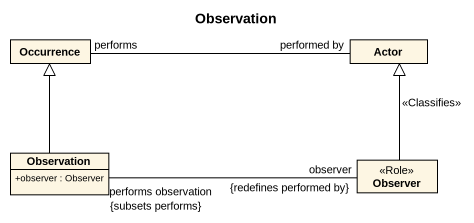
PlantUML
@startuml
title Observation
hide circle
hide empty members
skinparam classAttributeIconSize 0
class Occurrence
class "Actor" as Actor_
class Observation {
  +observer : Observer
}
class Observer <<Role>>
Actor_ "performed by" -left- "performs" Occurrence
Observation -up-|> Occurrence
Observation "performs observation\n{subsets performs}" -right- "observer\n{redefines performed by}" Observer
Observer -up-|> Actor_ : <<Classifies>>
@enduml
